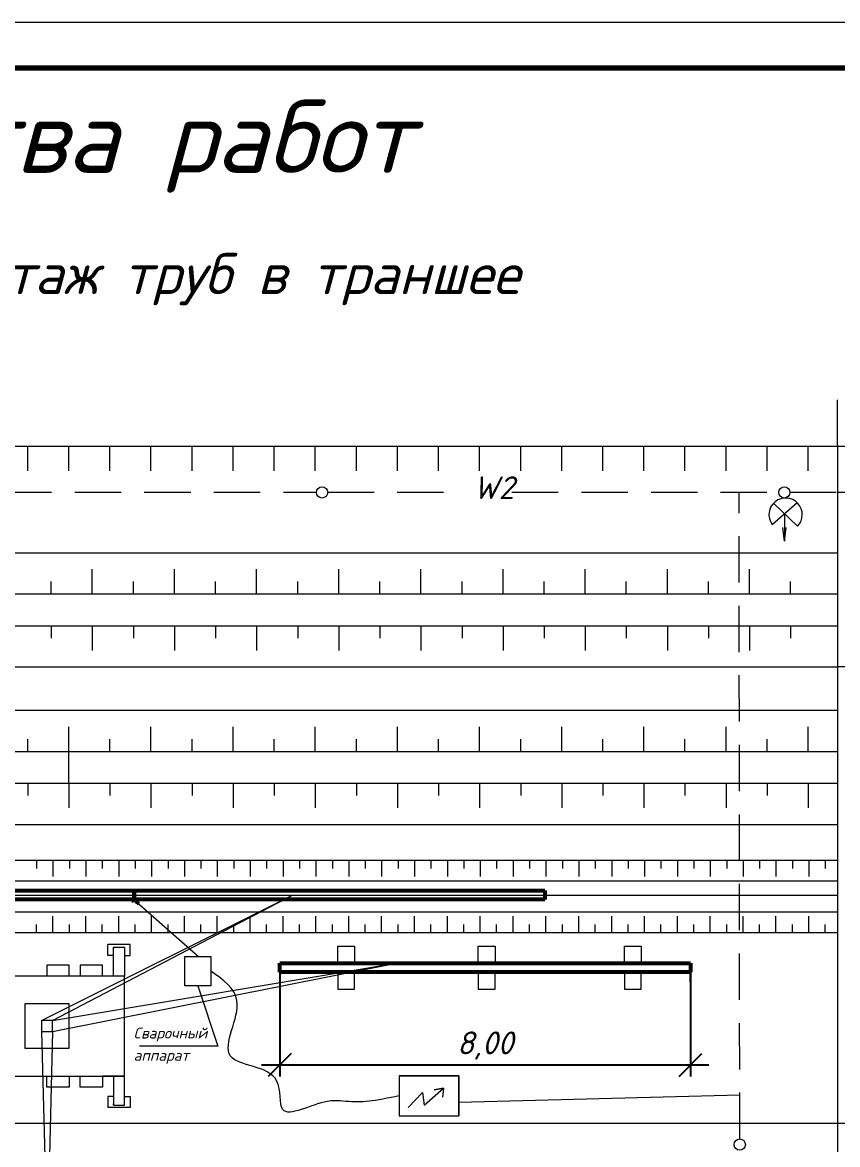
# Model space of a CAD drawing. Header units: millimetres. Extents: x 27137 to 30937, y -4667 to -569.
# Drawn here: x 28608.5 to 28697.8, y -2894.1 to -2771.2 of the extents above; entities that cross this region are included whole.
import ezdxf

# ---------------------------------------------------------------- set-up
doc = ezdxf.new("R2010")
doc.units = ezdxf.units.MM
doc.header["$LTSCALE"] = 0.4
doc.linetypes.add('осевая', pattern=[50.8, 31.75, -6.35, 6.35, -6.35])
doc.linetypes.add('штриховаяX2', pattern=[38.1, 25.4, -12.7])
doc.layers.add('здания', color=7, linetype='Continuous', lineweight=40)
doc.styles.add('Isocpeur', font='isocpeui.ttf', dxfattribs={"height": 2.5})
doc.styles.get("Standard").update_dxf_attribs({"font": 'isocpeui.ttf', "height": 2.5})
doc.dimstyles.new('06', dxfattribs={"dimtxt": 2.5, "dimasz": 2.5, "dimexe": 1.25, "dimexo": 0.625, "dimtad": 1, "dimdec": 0, "dimlfac": 200, "dimtxsty": 'Standard', "dimblk": 'OBLIQUE', "dimcen": 2.5, "dimdle": 2, "dimadec": 0, "dimazin": 0, "dimtfac": 1, "dimtdec": 0, "dimtmove": 0, "dimatfit": 3, "dimldrblk": 'OBLIQUE', "dimfxl": 1, "dimarcsym": 0})

# ---------------------------------------------------------------- blocks, each defined once
blk = doc.blocks.new('_Oblique')
at = {"color": 0, "linetype": 'ByBlock', "lineweight": -2}
blk.add_line((-0.5, -0.5), (0.5, 0.5), dxfattribs=at)
blk = doc.blocks.new('*D390')
at = {"color": 0, "lineweight": -2, "transparency": 16777216}
for p, q in [((28636.7, -2880.33), (28636.7, -2886.64)), ((28681.7, -2880.33), (28681.7, -2886.64)), ((28634.7, -2885.39), (28683.7, -2885.39))]:
    blk.add_line(p, q, dxfattribs=at)
at = {"layer": 'Defpoints', "color": 0, "transparency": 16777216}
for p in [(28636.7, -2879.71), (28681.7, -2879.71), (28681.7, -2885.39)]:
    blk.add_point(p, dxfattribs=at)
at = {"color": 0, "lineweight": -2, "transparency": 16777216, "xscale": 2.5, "yscale": 2.5, "zscale": 2.5, "rotation": 180}
blk.add_blockref('_Oblique', (28636.7, -2885.39), dxfattribs=at)
at = {"color": 0, "lineweight": -2, "transparency": 16777216, "xscale": 2.5, "yscale": 2.5, "zscale": 2.5}
blk.add_blockref('_Oblique', (28681.7, -2885.39), dxfattribs=at)
at = {"color": 0, "lineweight": 15, "transparency": 16777216, "insert": (28659.2, -2883.26), "char_height": 2.5, "attachment_point": 5, "style": 'Isocpeur'}
blk.add_mtext('{\\fISOCPEUR|b0|i1|c204|p34;8},00', dxfattribs=at)

msp = doc.modelspace()

# ---------------------------------------------------------------- linework, layer by layer
at = {"lineweight": 15, "ltscale": 0.5}
for p, q in [((28697.8081, -2817.4979), (28697.8081, -2812.4979)), ((28697.8081, -2817.4979), (28697.8081, -2908.0145)), ((28690.634, -2826.1622), (28693.3682, -2823.7635)), ((28693.4255, -2826.3698), (28690.8082, -2823.8199)), ((28691.9907, -2824.972), (28691.9907, -2827.983)), ((28691.9907, -2827.983), (28691.7966, -2826.513)), ((28691.9907, -2827.983), (28692.1822, -2826.5167)), ((28328.0747, -2829.2754), (28697.8081, -2829.2754)), ((28301.1694, -2833.7754), (28697.8081, -2833.7754)), ((28301.1694, -2837.2754), (28697.8081, -2837.2754)), ((28447.0239, -2841.7754), (28697.8081, -2841.7754)), ((28728.6694, -2841.7754), (28697.8081, -2841.7754)), ((28595.5005, -2846.5254), (28697.8081, -2846.5254)), ((28564.0952, -2851.0254), (28697.8081, -2851.0254)), ((28613.5952, -2854.5254), (28613.5952, -2851.0254)), ((28564.0952, -2854.5254), (28697.8081, -2854.5254)), ((28564.0952, -2859.0254), (28697.8081, -2859.0254)), ((28564.0952, -2859.0254), (28618.0952, -2859.0254)), ((28564.0952, -2862.9478), (28697.8081, -2862.9478)), ((28564.0952, -2865.2178), (28697.8081, -2865.2178)), ((28620.4952, -2867.5837), (28621.0244, -2867.0551)), ((28620.6913, -2867.5344), (28620.8389, -2867.0842)), ((28620.485, -2867.2076), (28621.1466, -2867.4414)), ((28620.4959, -2867.4149), (28621.1261, -2867.2196)), ((28620.6478, -2867.1059), (28620.9226, -2867.6447)), ((28620.7514, -2867.2935), (28627.8152, -2873.4916)), ((28564.0952, -2868.6178), (28697.8081, -2868.6178)), ((28564.0952, -2870.8878), (28697.8081, -2870.8878)), ((28636.6959, -2875.2383), (28636.6959, -2879.7052)), ((28681.6443, -2875.2383), (28681.6959, -2879.7052)), ((28656.3329, -2889.4624), (28687.0915, -2888.677)), ((28296.6694, -2891.7754), (28831.521, -2891.7754))]:
    msp.add_line(p, q, dxfattribs=at)
at = {"lineweight": 15}
for p, q in [((28296.6694, -2817.5795), (28831.521, -2817.5795)), ((28609.0952, -2820.2795), (28609.0952, -2817.5795)), ((28613.5952, -2820.2795), (28613.5952, -2817.5795)), ((28618.0952, -2820.2795), (28618.0952, -2817.5795)), ((28622.5952, -2820.2795), (28622.5952, -2817.5795)), ((28627.0952, -2820.2795), (28627.0952, -2817.5795)), ((28631.5952, -2820.2795), (28631.5952, -2817.5795)), ((28636.0952, -2820.2795), (28636.0952, -2817.5795)), ((28636.0952, -2820.2795), (28636.0952, -2817.5795)), ((28640.5952, -2820.2795), (28640.5952, -2817.5795)), ((28645.0952, -2820.2795), (28645.0952, -2817.5795)), ((28649.5952, -2820.2795), (28649.5952, -2817.5795)), ((28654.0952, -2820.2795), (28654.0952, -2817.5795)), ((28658.5952, -2820.2795), (28658.5952, -2817.5795)), ((28663.0952, -2820.2795), (28663.0952, -2817.5795)), ((28667.5952, -2820.2795), (28667.5952, -2817.5795)), ((28672.0952, -2820.2795), (28672.0952, -2817.5795)), ((28672.0952, -2820.2795), (28672.0952, -2817.5795)), ((28676.5952, -2820.2795), (28676.5952, -2817.5795)), ((28676.5952, -2820.2795), (28676.5952, -2817.5795)), ((28681.0952, -2820.2795), (28681.0952, -2817.5795)), ((28685.5952, -2820.2795), (28685.5952, -2817.5795)), ((28690.0952, -2820.2795), (28690.0952, -2817.5795)), ((28690.0952, -2820.2795), (28690.0952, -2817.5795)), ((28694.5952, -2820.2795), (28694.5952, -2817.5795)), ((28616.1694, -2833.7754), (28616.1694, -2831.0754)), ((28616.1694, -2833.7754), (28616.1694, -2831.0754)), ((28616.1694, -2833.7754), (28616.1694, -2831.0754)), ((28616.1694, -2833.7754), (28616.1694, -2831.0754)), ((28616.1694, -2833.7754), (28616.1694, -2831.0754)), ((28616.1694, -2833.7754), (28616.1694, -2831.0754)), ((28625.1694, -2833.7754), (28625.1694, -2831.0754)), ((28625.1694, -2833.7754), (28625.1694, -2831.0754)), ((28625.1694, -2833.7754), (28625.1694, -2831.0754)), ((28625.1694, -2833.7754), (28625.1694, -2831.0754)), ((28634.1694, -2833.7754), (28634.1694, -2831.0754)), ((28634.1694, -2833.7754), (28634.1694, -2831.0754)), ((28634.1694, -2833.7754), (28634.1694, -2831.0754)), ((28634.1694, -2833.7754), (28634.1694, -2831.0754)), ((28634.1694, -2833.7754), (28634.1694, -2831.0754)), ((28634.1694, -2833.7754), (28634.1694, -2831.0754)), ((28643.1694, -2833.7754), (28643.1694, -2831.0754)), ((28643.1694, -2833.7754), (28643.1694, -2831.0754)), ((28643.1694, -2833.7754), (28643.1694, -2831.0754)), ((28643.1694, -2833.7754), (28643.1694, -2831.0754)), ((28652.1694, -2833.7754), (28652.1694, -2831.0754)), ((28652.1694, -2833.7754), (28652.1694, -2831.0754)), ((28652.1694, -2833.7754), (28652.1694, -2831.0754)), ((28652.1694, -2833.7754), (28652.1694, -2831.0754)), ((28652.1694, -2833.7754), (28652.1694, -2831.0754)), ((28652.1694, -2833.7754), (28652.1694, -2831.0754)), ((28661.1694, -2833.7754), (28661.1694, -2831.0754)), ((28661.1694, -2833.7754), (28661.1694, -2831.0754)), ((28661.1694, -2833.7754), (28661.1694, -2831.0754)), ((28661.1694, -2833.7754), (28661.1694, -2831.0754)), ((28670.1694, -2833.7754), (28670.1694, -2831.0754)), ((28670.1694, -2833.7754), (28670.1694, -2831.0754)), ((28670.1694, -2833.7754), (28670.1694, -2831.0754)), ((28670.1694, -2833.7754), (28670.1694, -2831.0754)), ((28670.1694, -2833.7754), (28670.1694, -2831.0754)), ((28670.1694, -2833.7754), (28670.1694, -2831.0754)), ((28679.1694, -2833.7754), (28679.1694, -2831.0754)), ((28679.1694, -2833.7754), (28679.1694, -2831.0754)), ((28679.1694, -2833.7754), (28679.1694, -2831.0754)), ((28679.1694, -2833.7754), (28679.1694, -2831.0754)), ((28688.1694, -2833.7754), (28688.1694, -2831.0754)), ((28688.1694, -2833.7754), (28688.1694, -2831.0754)), ((28688.1694, -2833.7754), (28688.1694, -2831.0754)), ((28688.1694, -2833.7754), (28688.1694, -2831.0754)), ((28688.1694, -2833.7754), (28688.1694, -2831.0754)), ((28688.1694, -2833.7754), (28688.1694, -2831.0754)), ((28611.6694, -2833.7754), (28611.6694, -2832.4254)), ((28620.6694, -2833.7754), (28620.6694, -2832.4254)), ((28620.6694, -2833.7754), (28620.6694, -2832.4254)), ((28629.6694, -2833.7754), (28629.6694, -2832.4254)), ((28638.6694, -2833.7754), (28638.6694, -2832.4254)), ((28638.6694, -2833.7754), (28638.6694, -2832.4254)), ((28647.6694, -2833.7754), (28647.6694, -2832.4254)), ((28656.6694, -2833.7754), (28656.6694, -2832.4254)), ((28656.6694, -2833.7754), (28656.6694, -2832.4254)), ((28665.6694, -2833.7754), (28665.6694, -2832.4254)), ((28674.6694, -2833.7754), (28674.6694, -2832.4254)), ((28674.6694, -2833.7754), (28674.6694, -2832.4254)), ((28683.6694, -2833.7754), (28683.6694, -2832.4254)), ((28692.6694, -2833.7754), (28692.6694, -2832.4254)), ((28692.6694, -2833.7754), (28692.6694, -2832.4254)), ((28611.6694, -2837.2754), (28611.6694, -2838.6254)), ((28616.1694, -2837.2754), (28616.1694, -2839.9754)), ((28616.1694, -2837.2754), (28616.1694, -2839.9754)), ((28616.1694, -2837.2754), (28616.1694, -2839.9754)), ((28616.1694, -2837.2754), (28616.1694, -2839.9754)), ((28616.1694, -2837.2754), (28616.1694, -2839.9754)), ((28616.1694, -2837.2754), (28616.1694, -2839.9754)), ((28616.1694, -2837.2754), (28616.1694, -2839.9754)), ((28616.1694, -2837.2754), (28616.1694, -2839.9754)), ((28620.6694, -2837.2754), (28620.6694, -2838.6254)), ((28620.6694, -2837.2754), (28620.6694, -2838.6254)), ((28625.1694, -2837.2754), (28625.1694, -2839.9754)), ((28625.1694, -2837.2754), (28625.1694, -2839.9754)), ((28625.1694, -2837.2754), (28625.1694, -2839.9754)), ((28629.6694, -2837.2754), (28629.6694, -2838.6254)), ((28634.1694, -2837.2754), (28634.1694, -2839.9754)), ((28634.1694, -2837.2754), (28634.1694, -2839.9754)), ((28634.1694, -2837.2754), (28634.1694, -2839.9754)), ((28634.1694, -2837.2754), (28634.1694, -2839.9754)), ((28634.1694, -2837.2754), (28634.1694, -2839.9754)), ((28634.1694, -2837.2754), (28634.1694, -2839.9754)), ((28634.1694, -2837.2754), (28634.1694, -2839.9754)), ((28634.1694, -2837.2754), (28634.1694, -2839.9754)), ((28638.6694, -2837.2754), (28638.6694, -2838.6254)), ((28638.6694, -2837.2754), (28638.6694, -2838.6254)), ((28643.1694, -2837.2754), (28643.1694, -2839.9754)), ((28643.1694, -2837.2754), (28643.1694, -2839.9754)), ((28643.1694, -2837.2754), (28643.1694, -2839.9754)), ((28647.6694, -2837.2754), (28647.6694, -2838.6254)), ((28652.1694, -2837.2754), (28652.1694, -2839.9754)), ((28652.1694, -2837.2754), (28652.1694, -2839.9754)), ((28652.1694, -2837.2754), (28652.1694, -2839.9754)), ((28652.1694, -2837.2754), (28652.1694, -2839.9754)), ((28652.1694, -2837.2754), (28652.1694, -2839.9754)), ((28652.1694, -2837.2754), (28652.1694, -2839.9754)), ((28652.1694, -2837.2754), (28652.1694, -2839.9754)), ((28652.1694, -2837.2754), (28652.1694, -2839.9754)), ((28656.6694, -2837.2754), (28656.6694, -2838.6254)), ((28656.6694, -2837.2754), (28656.6694, -2838.6254)), ((28661.1694, -2837.2754), (28661.1694, -2839.9754)), ((28661.1694, -2837.2754), (28661.1694, -2839.9754)), ((28661.1694, -2837.2754), (28661.1694, -2839.9754)), ((28665.6694, -2837.2754), (28665.6694, -2838.6254)), ((28670.1694, -2837.2754), (28670.1694, -2839.9754)), ((28670.1694, -2837.2754), (28670.1694, -2839.9754)), ((28670.1694, -2837.2754), (28670.1694, -2839.9754)), ((28670.1694, -2837.2754), (28670.1694, -2839.9754)), ((28670.1694, -2837.2754), (28670.1694, -2839.9754)), ((28670.1694, -2837.2754), (28670.1694, -2839.9754)), ((28670.1694, -2837.2754), (28670.1694, -2839.9754)), ((28670.1694, -2837.2754), (28670.1694, -2839.9754)), ((28674.6694, -2837.2754), (28674.6694, -2838.6254)), ((28674.6694, -2837.2754), (28674.6694, -2838.6254)), ((28679.1694, -2837.2754), (28679.1694, -2839.9754)), ((28679.1694, -2837.2754), (28679.1694, -2839.9754)), ((28679.1694, -2837.2754), (28679.1694, -2839.9754)), ((28683.6694, -2837.2754), (28683.6694, -2838.6254)), ((28688.1694, -2837.2754), (28688.1694, -2839.9754)), ((28688.1694, -2837.2754), (28688.1694, -2839.9754)), ((28688.1694, -2837.2754), (28688.1694, -2839.9754)), ((28688.1694, -2837.2754), (28688.1694, -2839.9754)), ((28688.1694, -2837.2754), (28688.1694, -2839.9754)), ((28688.1694, -2837.2754), (28688.1694, -2839.9754)), ((28688.1694, -2837.2754), (28688.1694, -2839.9754)), ((28688.1694, -2837.2754), (28688.1694, -2839.9754)), ((28692.6694, -2837.2754), (28692.6694, -2838.6254)), ((28692.6694, -2837.2754), (28692.6694, -2838.6254)), ((28613.5952, -2851.0254), (28613.5952, -2848.3254)), ((28613.5952, -2851.0254), (28613.5952, -2848.3254)), ((28613.5952, -2851.0254), (28613.5952, -2848.3254)), ((28613.5952, -2851.0254), (28613.5952, -2848.3254)), ((28613.5952, -2851.0254), (28613.5952, -2848.3254)), ((28613.5952, -2851.0254), (28613.5952, -2848.3254)), ((28613.5952, -2851.0254), (28613.5952, -2848.3254)), ((28613.5952, -2851.0254), (28613.5952, -2848.3254)), ((28622.5952, -2851.0254), (28622.5952, -2848.3254)), ((28622.5952, -2851.0254), (28622.5952, -2848.3254)), ((28631.5952, -2851.0254), (28631.5952, -2848.3254)), ((28631.5952, -2851.0254), (28631.5952, -2848.3254)), ((28631.5952, -2851.0254), (28631.5952, -2848.3254)), ((28631.5952, -2851.0254), (28631.5952, -2848.3254)), ((28631.5952, -2851.0254), (28631.5952, -2848.3254)), ((28631.5952, -2851.0254), (28631.5952, -2848.3254)), ((28631.5952, -2851.0254), (28631.5952, -2848.3254)), ((28631.5952, -2851.0254), (28631.5952, -2848.3254)), ((28640.5952, -2851.0254), (28640.5952, -2848.3254)), ((28640.5952, -2851.0254), (28640.5952, -2848.3254)), ((28649.5952, -2851.0254), (28649.5952, -2848.3254)), ((28649.5952, -2851.0254), (28649.5952, -2848.3254)), ((28649.5952, -2851.0254), (28649.5952, -2848.3254)), ((28649.5952, -2851.0254), (28649.5952, -2848.3254)), ((28649.5952, -2851.0254), (28649.5952, -2848.3254)), ((28649.5952, -2851.0254), (28649.5952, -2848.3254)), ((28649.5952, -2851.0254), (28649.5952, -2848.3254)), ((28649.5952, -2851.0254), (28649.5952, -2848.3254)), ((28658.5952, -2851.0254), (28658.5952, -2848.3254)), ((28658.5952, -2851.0254), (28658.5952, -2848.3254)), ((28667.5952, -2851.0254), (28667.5952, -2848.3254)), ((28667.5952, -2851.0254), (28667.5952, -2848.3254)), ((28667.5952, -2851.0254), (28667.5952, -2848.3254)), ((28667.5952, -2851.0254), (28667.5952, -2848.3254)), ((28667.5952, -2851.0254), (28667.5952, -2848.3254)), ((28667.5952, -2851.0254), (28667.5952, -2848.3254)), ((28667.5952, -2851.0254), (28667.5952, -2848.3254)), ((28667.5952, -2851.0254), (28667.5952, -2848.3254)), ((28676.5952, -2851.0254), (28676.5952, -2848.3254)), ((28676.5952, -2851.0254), (28676.5952, -2848.3254)), ((28685.5952, -2851.0254), (28685.5952, -2848.3254)), ((28685.5952, -2851.0254), (28685.5952, -2848.3254)), ((28685.5952, -2851.0254), (28685.5952, -2848.3254)), ((28685.5952, -2851.0254), (28685.5952, -2848.3254)), ((28685.5952, -2851.0254), (28685.5952, -2848.3254)), ((28685.5952, -2851.0254), (28685.5952, -2848.3254)), ((28685.5952, -2851.0254), (28685.5952, -2848.3254)), ((28685.5952, -2851.0254), (28685.5952, -2848.3254)), ((28694.5952, -2851.0254), (28694.5952, -2848.3254)), ((28694.5952, -2851.0254), (28694.5952, -2848.3254)), ((28609.0952, -2851.0254), (28609.0952, -2849.6754)), ((28618.0952, -2851.0254), (28618.0952, -2849.6754)), ((28627.0952, -2851.0254), (28627.0952, -2849.6754)), ((28636.0952, -2851.0254), (28636.0952, -2849.6754)), ((28645.0952, -2851.0254), (28645.0952, -2849.6754)), ((28654.0952, -2851.0254), (28654.0952, -2849.6754)), ((28663.0952, -2851.0254), (28663.0952, -2849.6754)), ((28672.0952, -2851.0254), (28672.0952, -2849.6754)), ((28681.0952, -2851.0254), (28681.0952, -2849.6754)), ((28690.0952, -2851.0254), (28690.0952, -2849.6754)), ((28609.0952, -2854.5254), (28609.0952, -2855.8754)), ((28613.5952, -2854.5254), (28613.5952, -2857.2254)), ((28613.5952, -2854.5254), (28613.5952, -2857.2254)), ((28613.5952, -2854.5254), (28613.5952, -2857.2254)), ((28613.5952, -2854.5254), (28613.5952, -2857.2254)), ((28613.5952, -2854.5254), (28613.5952, -2857.2254)), ((28613.5952, -2854.5254), (28613.5952, -2857.2254)), ((28613.5952, -2854.5254), (28613.5952, -2857.2254)), ((28613.5952, -2854.5254), (28613.5952, -2857.2254)), ((28618.0952, -2854.5254), (28618.0952, -2855.8754)), ((28622.5952, -2854.5254), (28622.5952, -2857.2254)), ((28622.5952, -2854.5254), (28622.5952, -2857.2254)), ((28627.0952, -2854.5254), (28627.0952, -2855.8754)), ((28631.5952, -2854.5254), (28631.5952, -2857.2254)), ((28631.5952, -2854.5254), (28631.5952, -2857.2254)), ((28631.5952, -2854.5254), (28631.5952, -2857.2254)), ((28631.5952, -2854.5254), (28631.5952, -2857.2254)), ((28631.5952, -2854.5254), (28631.5952, -2857.2254)), ((28631.5952, -2854.5254), (28631.5952, -2857.2254)), ((28631.5952, -2854.5254), (28631.5952, -2857.2254)), ((28631.5952, -2854.5254), (28631.5952, -2857.2254)), ((28636.0952, -2854.5254), (28636.0952, -2855.8754)), ((28636.0952, -2854.5254), (28636.0952, -2855.8754)), ((28640.5952, -2854.5254), (28640.5952, -2857.2254)), ((28640.5952, -2854.5254), (28640.5952, -2857.2254)), ((28645.0952, -2854.5254), (28645.0952, -2855.8754)), ((28649.5952, -2854.5254), (28649.5952, -2857.2254)), ((28649.5952, -2854.5254), (28649.5952, -2857.2254)), ((28649.5952, -2854.5254), (28649.5952, -2857.2254)), ((28649.5952, -2854.5254), (28649.5952, -2857.2254)), ((28649.5952, -2854.5254), (28649.5952, -2857.2254)), ((28649.5952, -2854.5254), (28649.5952, -2857.2254)), ((28649.5952, -2854.5254), (28649.5952, -2857.2254)), ((28649.5952, -2854.5254), (28649.5952, -2857.2254)), ((28654.0952, -2854.5254), (28654.0952, -2855.8754)), ((28658.5952, -2854.5254), (28658.5952, -2857.2254)), ((28658.5952, -2854.5254), (28658.5952, -2857.2254)), ((28663.0952, -2854.5254), (28663.0952, -2855.8754)), ((28667.5952, -2854.5254), (28667.5952, -2857.2254)), ((28667.5952, -2854.5254), (28667.5952, -2857.2254)), ((28667.5952, -2854.5254), (28667.5952, -2857.2254)), ((28667.5952, -2854.5254), (28667.5952, -2857.2254)), ((28667.5952, -2854.5254), (28667.5952, -2857.2254)), ((28667.5952, -2854.5254), (28667.5952, -2857.2254)), ((28667.5952, -2854.5254), (28667.5952, -2857.2254)), ((28667.5952, -2854.5254), (28667.5952, -2857.2254)), ((28672.0952, -2854.5254), (28672.0952, -2855.8754)), ((28676.5952, -2854.5254), (28676.5952, -2857.2254)), ((28676.5952, -2854.5254), (28676.5952, -2857.2254)), ((28681.0952, -2854.5254), (28681.0952, -2855.8754)), ((28685.5952, -2854.5254), (28685.5952, -2857.2254)), ((28685.5952, -2854.5254), (28685.5952, -2857.2254)), ((28685.5952, -2854.5254), (28685.5952, -2857.2254)), ((28685.5952, -2854.5254), (28685.5952, -2857.2254)), ((28685.5952, -2854.5254), (28685.5952, -2857.2254)), ((28685.5952, -2854.5254), (28685.5952, -2857.2254)), ((28685.5952, -2854.5254), (28685.5952, -2857.2254)), ((28685.5952, -2854.5254), (28685.5952, -2857.2254)), ((28690.0952, -2854.5254), (28690.0952, -2855.8754)), ((28694.5952, -2854.5254), (28694.5952, -2857.2254)), ((28694.5952, -2854.5254), (28694.5952, -2857.2254)), ((28610.0649, -2862.9478), (28610.0649, -2863.8478)), ((28610.0649, -2862.9478), (28610.0649, -2863.8478)), ((28611.8649, -2862.9478), (28611.8649, -2864.7478)), ((28611.8649, -2862.9478), (28611.8649, -2864.7478)), ((28611.8649, -2862.9478), (28611.8649, -2864.7478)), ((28611.8649, -2862.9478), (28611.8649, -2864.7478)), ((28611.8649, -2862.9478), (28611.8649, -2864.7478)), ((28611.8649, -2862.9478), (28611.8649, -2864.7478)), ((28611.8649, -2862.9478), (28611.8649, -2864.7478)), ((28611.8649, -2862.9478), (28611.8649, -2864.7478)), ((28611.8649, -2862.9478), (28611.8649, -2864.7478)), ((28613.6649, -2862.9478), (28613.6649, -2863.8478)), ((28613.6649, -2862.9478), (28613.6649, -2863.8478)), ((28615.4649, -2862.9478), (28615.4649, -2864.7478)), ((28615.4649, -2862.9478), (28615.4649, -2864.7478)), ((28615.4649, -2862.9478), (28615.4649, -2864.7478)), ((28615.4649, -2862.9478), (28615.4649, -2864.7478)), ((28615.4649, -2862.9478), (28615.4649, -2864.7478)), ((28615.4649, -2862.9478), (28615.4649, -2864.7478)), ((28615.4649, -2862.9478), (28615.4649, -2864.7478)), ((28615.4649, -2862.9478), (28615.4649, -2864.7478)), ((28615.4649, -2862.9478), (28615.4649, -2864.7478)), ((28617.2649, -2862.9478), (28617.2649, -2863.8478)), ((28617.2649, -2862.9478), (28617.2649, -2863.8478)), ((28619.0649, -2862.9478), (28619.0649, -2864.7478)), ((28619.0649, -2862.9478), (28619.0649, -2864.7478)), ((28619.0649, -2862.9478), (28619.0649, -2864.7478)), ((28619.0649, -2862.9478), (28619.0649, -2864.7478)), ((28619.0649, -2862.9478), (28619.0649, -2864.7478)), ((28619.0649, -2862.9478), (28619.0649, -2864.7478)), ((28619.0649, -2862.9478), (28619.0649, -2864.7478)), ((28619.0649, -2862.9478), (28619.0649, -2864.7478)), ((28619.0649, -2862.9478), (28619.0649, -2864.7478)), ((28620.8649, -2862.9478), (28620.8649, -2863.8478)), ((28620.8649, -2862.9478), (28620.8649, -2863.8478)), ((28622.6649, -2862.9478), (28622.6649, -2864.7478)), ((28622.6649, -2862.9478), (28622.6649, -2864.7478)), ((28622.6649, -2862.9478), (28622.6649, -2864.7478)), ((28622.6649, -2862.9478), (28622.6649, -2864.7478)), ((28622.6649, -2862.9478), (28622.6649, -2864.7478)), ((28622.6649, -2862.9478), (28622.6649, -2864.7478)), ((28622.6649, -2862.9478), (28622.6649, -2864.7478)), ((28622.6649, -2862.9478), (28622.6649, -2864.7478)), ((28622.6649, -2862.9478), (28622.6649, -2864.7478)), ((28624.4649, -2862.9478), (28624.4649, -2863.8478)), ((28624.4649, -2862.9478), (28624.4649, -2863.8478)), ((28626.2649, -2862.9478), (28626.2649, -2864.7478)), ((28626.2649, -2862.9478), (28626.2649, -2864.7478)), ((28626.2649, -2862.9478), (28626.2649, -2864.7478)), ((28626.2649, -2862.9478), (28626.2649, -2864.7478)), ((28626.2649, -2862.9478), (28626.2649, -2864.7478)), ((28626.2649, -2862.9478), (28626.2649, -2864.7478)), ((28626.2649, -2862.9478), (28626.2649, -2864.7478)), ((28626.2649, -2862.9478), (28626.2649, -2864.7478)), ((28626.2649, -2862.9478), (28626.2649, -2864.7478)), ((28626.2649, -2862.9478), (28626.2649, -2864.7478)), ((28626.2649, -2862.9478), (28626.2649, -2864.7478)), ((28626.2649, -2862.9478), (28626.2649, -2864.7478)), ((28628.0649, -2862.9478), (28628.0649, -2863.8478)), ((28628.0649, -2862.9478), (28628.0649, -2863.8478)), ((28628.0649, -2862.9478), (28628.0649, -2863.8478)), ((28628.0649, -2862.9478), (28628.0649, -2863.8478)), ((28629.8649, -2862.9478), (28629.8649, -2864.7478)), ((28629.8649, -2862.9478), (28629.8649, -2864.7478)), ((28629.8649, -2862.9478), (28629.8649, -2864.7478)), ((28629.8649, -2862.9478), (28629.8649, -2864.7478)), ((28629.8649, -2862.9478), (28629.8649, -2864.7478)), ((28629.8649, -2862.9478), (28629.8649, -2864.7478)), ((28629.8649, -2862.9478), (28629.8649, -2864.7478)), ((28629.8649, -2862.9478), (28629.8649, -2864.7478)), ((28629.8649, -2862.9478), (28629.8649, -2864.7478)), ((28631.6649, -2862.9478), (28631.6649, -2863.8478)), ((28631.6649, -2862.9478), (28631.6649, -2863.8478)), ((28633.4649, -2862.9478), (28633.4649, -2864.7478)), ((28633.4649, -2862.9478), (28633.4649, -2864.7478)), ((28633.4649, -2862.9478), (28633.4649, -2864.7478)), ((28633.4649, -2862.9478), (28633.4649, -2864.7478)), ((28633.4649, -2862.9478), (28633.4649, -2864.7478)), ((28633.4649, -2862.9478), (28633.4649, -2864.7478)), ((28635.2649, -2862.9478), (28635.2649, -2863.8478)), ((28635.2649, -2862.9478), (28635.2649, -2863.8478)), ((28637.0649, -2862.9478), (28637.0649, -2864.7478)), ((28637.0649, -2862.9478), (28637.0649, -2864.7478)), ((28637.0649, -2862.9478), (28637.0649, -2864.7478)), ((28637.0649, -2862.9478), (28637.0649, -2864.7478)), ((28637.0649, -2862.9478), (28637.0649, -2864.7478)), ((28637.0649, -2862.9478), (28637.0649, -2864.7478)), ((28638.8649, -2862.9478), (28638.8649, -2863.8478)), ((28638.8649, -2862.9478), (28638.8649, -2863.8478)), ((28640.6649, -2862.9478), (28640.6649, -2864.7478)), ((28640.6649, -2862.9478), (28640.6649, -2864.7478)), ((28640.6649, -2862.9478), (28640.6649, -2864.7478)), ((28642.4649, -2862.9478), (28642.4649, -2863.8478)), ((28642.4649, -2862.9478), (28642.4649, -2863.8478)), ((28644.2649, -2862.9478), (28644.2649, -2864.7478)), ((28644.2649, -2862.9478), (28644.2649, -2864.7478)), ((28644.2649, -2862.9478), (28644.2649, -2864.7478)), ((28646.0649, -2862.9478), (28646.0649, -2863.8478)), ((28646.0649, -2862.9478), (28646.0649, -2863.8478)), ((28647.8649, -2862.9478), (28647.8649, -2864.7478)), ((28647.8649, -2862.9478), (28647.8649, -2864.7478)), ((28647.8649, -2862.9478), (28647.8649, -2864.7478)), ((28647.8649, -2862.9478), (28647.8649, -2864.7478)), ((28647.8649, -2862.9478), (28647.8649, -2864.7478)), ((28647.8649, -2862.9478), (28647.8649, -2864.7478)), ((28649.6649, -2862.9478), (28649.6649, -2863.8478)), ((28649.6649, -2862.9478), (28649.6649, -2863.8478)), ((28649.6649, -2862.9478), (28649.6649, -2863.8478)), ((28649.6649, -2862.9478), (28649.6649, -2863.8478)), ((28651.4649, -2862.9478), (28651.4649, -2864.7478)), ((28651.4649, -2862.9478), (28651.4649, -2864.7478)), ((28651.4649, -2862.9478), (28651.4649, -2864.7478)), ((28653.2649, -2862.9478), (28653.2649, -2863.8478)), ((28653.2649, -2862.9478), (28653.2649, -2863.8478)), ((28655.0649, -2862.9478), (28655.0649, -2864.7478)), ((28655.0649, -2862.9478), (28655.0649, -2864.7478)), ((28655.0649, -2862.9478), (28655.0649, -2864.7478)), ((28656.8649, -2862.9478), (28656.8649, -2863.8478)), ((28656.8649, -2862.9478), (28656.8649, -2863.8478)), ((28658.6649, -2862.9478), (28658.6649, -2864.7478)), ((28658.6649, -2862.9478), (28658.6649, -2864.7478)), ((28658.6649, -2862.9478), (28658.6649, -2864.7478)), ((28660.4649, -2862.9478), (28660.4649, -2863.8478)), ((28660.4649, -2862.9478), (28660.4649, -2863.8478)), ((28662.2649, -2862.9478), (28662.2649, -2864.7478)), ((28662.2649, -2862.9478), (28662.2649, -2864.7478)), ((28662.2649, -2862.9478), (28662.2649, -2864.7478)), ((28664.0649, -2862.9478), (28664.0649, -2863.8478)), ((28664.0649, -2862.9478), (28664.0649, -2863.8478)), ((28665.8649, -2862.9478), (28665.8649, -2864.7478)), ((28665.8649, -2862.9478), (28665.8649, -2864.7478)), ((28665.8649, -2862.9478), (28665.8649, -2864.7478)), ((28665.8649, -2862.9478), (28665.8649, -2864.7478)), ((28665.8649, -2862.9478), (28665.8649, -2864.7478)), ((28665.8649, -2862.9478), (28665.8649, -2864.7478)), ((28667.6649, -2862.9478), (28667.6649, -2863.8478)), ((28667.6649, -2862.9478), (28667.6649, -2863.8478)), ((28667.6649, -2862.9478), (28667.6649, -2863.8478)), ((28667.6649, -2862.9478), (28667.6649, -2863.8478)), ((28669.4649, -2862.9478), (28669.4649, -2864.7478)), ((28669.4649, -2862.9478), (28669.4649, -2864.7478)), ((28669.4649, -2862.9478), (28669.4649, -2864.7478)), ((28669.4649, -2862.9478), (28669.4649, -2864.7478)), ((28669.4649, -2862.9478), (28669.4649, -2864.7478)), ((28669.4649, -2862.9478), (28669.4649, -2864.7478)), ((28671.2649, -2862.9478), (28671.2649, -2863.8478)), ((28671.2649, -2862.9478), (28671.2649, -2863.8478)), ((28671.2649, -2862.9478), (28671.2649, -2863.8478)), ((28671.2649, -2862.9478), (28671.2649, -2863.8478)), ((28673.0649, -2862.9478), (28673.0649, -2864.7478)), ((28673.0649, -2862.9478), (28673.0649, -2864.7478)), ((28673.0649, -2862.9478), (28673.0649, -2864.7478)), ((28674.8649, -2862.9478), (28674.8649, -2863.8478)), ((28674.8649, -2862.9478), (28674.8649, -2863.8478)), ((28676.6649, -2862.9478), (28676.6649, -2864.7478)), ((28676.6649, -2862.9478), (28676.6649, -2864.7478)), ((28676.6649, -2862.9478), (28676.6649, -2864.7478)), ((28678.4649, -2862.9478), (28678.4649, -2863.8478)), ((28678.4649, -2862.9478), (28678.4649, -2863.8478)), ((28680.2649, -2862.9478), (28680.2649, -2864.7478)), ((28680.2649, -2862.9478), (28680.2649, -2864.7478)), ((28680.2649, -2862.9478), (28680.2649, -2864.7478)), ((28682.0649, -2862.9478), (28682.0649, -2863.8478)), ((28682.0649, -2862.9478), (28682.0649, -2863.8478)), ((28683.8649, -2862.9478), (28683.8649, -2864.7478)), ((28683.8649, -2862.9478), (28683.8649, -2864.7478)), ((28683.8649, -2862.9478), (28683.8649, -2864.7478)), ((28683.8649, -2862.9478), (28683.8649, -2864.7478)), ((28683.8649, -2862.9478), (28683.8649, -2864.7478)), ((28683.8649, -2862.9478), (28683.8649, -2864.7478)), ((28685.6649, -2862.9478), (28685.6649, -2863.8478)), ((28685.6649, -2862.9478), (28685.6649, -2863.8478)), ((28685.6649, -2862.9478), (28685.6649, -2863.8478)), ((28685.6649, -2862.9478), (28685.6649, -2863.8478)), ((28687.4649, -2862.9478), (28687.4649, -2864.7478)), ((28687.4649, -2862.9478), (28687.4649, -2864.7478)), ((28687.4649, -2862.9478), (28687.4649, -2864.7478)), ((28687.4649, -2862.9478), (28687.4649, -2864.7478)), ((28687.4649, -2862.9478), (28687.4649, -2864.7478)), ((28687.4649, -2862.9478), (28687.4649, -2864.7478)), ((28689.2649, -2862.9478), (28689.2649, -2863.8478)), ((28689.2649, -2862.9478), (28689.2649, -2863.8478)), ((28689.2649, -2862.9478), (28689.2649, -2863.8478)), ((28689.2649, -2862.9478), (28689.2649, -2863.8478)), ((28691.0649, -2862.9478), (28691.0649, -2864.7478)), ((28691.0649, -2862.9478), (28691.0649, -2864.7478)), ((28691.0649, -2862.9478), (28691.0649, -2864.7478)), ((28692.8649, -2862.9478), (28692.8649, -2863.8478)), ((28692.8649, -2862.9478), (28692.8649, -2863.8478)), ((28694.6649, -2862.9478), (28694.6649, -2864.7478)), ((28694.6649, -2862.9478), (28694.6649, -2864.7478)), ((28694.6649, -2862.9478), (28694.6649, -2864.7478)), ((28696.4649, -2862.9478), (28696.4649, -2863.8478)), ((28696.4649, -2862.9478), (28696.4649, -2863.8478)), ((28610.5945, -2880.5227), (28638.0843, -2866.7754)), ((28611.8097, -2880.5227), (28638.0843, -2866.7754)), ((28611.8649, -2870.8878), (28611.8649, -2869.0878)), ((28611.8649, -2870.8878), (28611.8649, -2869.0878)), ((28611.8649, -2870.8878), (28611.8649, -2869.0878)), ((28611.8649, -2870.8878), (28611.8649, -2869.0878)), ((28611.8649, -2870.8878), (28611.8649, -2869.0878)), ((28611.8649, -2870.8878), (28611.8649, -2869.0878)), ((28611.8649, -2870.8878), (28611.8649, -2869.0878)), ((28611.8649, -2870.8878), (28611.8649, -2869.0878)), ((28611.8649, -2870.8878), (28611.8649, -2869.0878)), ((28615.4649, -2870.8878), (28615.4649, -2869.0878)), ((28615.4649, -2870.8878), (28615.4649, -2869.0878)), ((28615.4649, -2870.8878), (28615.4649, -2869.0878)), ((28615.4649, -2870.8878), (28615.4649, -2869.0878)), ((28615.4649, -2870.8878), (28615.4649, -2869.0878)), ((28615.4649, -2870.8878), (28615.4649, -2869.0878)), ((28615.4649, -2870.8878), (28615.4649, -2869.0878)), ((28615.4649, -2870.8878), (28615.4649, -2869.0878)), ((28615.4649, -2870.8878), (28615.4649, -2869.0878)), ((28619.0649, -2870.8878), (28619.0649, -2869.0878)), ((28619.0649, -2870.8878), (28619.0649, -2869.0878)), ((28619.0649, -2870.8878), (28619.0649, -2869.0878)), ((28619.0649, -2870.8878), (28619.0649, -2869.0878)), ((28619.0649, -2870.8878), (28619.0649, -2869.0878)), ((28619.0649, -2870.8878), (28619.0649, -2869.0878)), ((28619.0649, -2870.8878), (28619.0649, -2869.0878)), ((28619.0649, -2870.8878), (28619.0649, -2869.0878)), ((28619.0649, -2870.8878), (28619.0649, -2869.0878)), ((28622.6649, -2870.8878), (28622.6649, -2869.0878)), ((28622.6649, -2870.8878), (28622.6649, -2869.0878)), ((28622.6649, -2870.8878), (28622.6649, -2869.0878)), ((28622.6649, -2870.8878), (28622.6649, -2869.0878)), ((28622.6649, -2870.8878), (28622.6649, -2869.0878)), ((28622.6649, -2870.8878), (28622.6649, -2869.0878)), ((28622.6649, -2870.8878), (28622.6649, -2869.0878)), ((28622.6649, -2870.8878), (28622.6649, -2869.0878)), ((28622.6649, -2870.8878), (28622.6649, -2869.0878)), ((28626.2649, -2870.8878), (28626.2649, -2869.0878)), ((28626.2649, -2870.8878), (28626.2649, -2869.0878)), ((28626.2649, -2870.8878), (28626.2649, -2869.0878)), ((28626.2649, -2870.8878), (28626.2649, -2869.0878)), ((28626.2649, -2870.8878), (28626.2649, -2869.0878)), ((28626.2649, -2870.8878), (28626.2649, -2869.0878)), ((28626.2649, -2870.8878), (28626.2649, -2869.0878)), ((28626.2649, -2870.8878), (28626.2649, -2869.0878)), ((28626.2649, -2870.8878), (28626.2649, -2869.0878)), ((28626.2649, -2870.8878), (28626.2649, -2869.0878)), ((28626.2649, -2870.8878), (28626.2649, -2869.0878)), ((28626.2649, -2870.8878), (28626.2649, -2869.0878)), ((28629.8649, -2870.8878), (28629.8649, -2869.0878)), ((28629.8649, -2870.8878), (28629.8649, -2869.0878)), ((28629.8649, -2870.8878), (28629.8649, -2869.0878)), ((28629.8649, -2870.8878), (28629.8649, -2869.0878)), ((28629.8649, -2870.8878), (28629.8649, -2869.0878)), ((28629.8649, -2870.8878), (28629.8649, -2869.0878)), ((28629.8649, -2870.8878), (28629.8649, -2869.0878)), ((28629.8649, -2870.8878), (28629.8649, -2869.0878)), ((28629.8649, -2870.8878), (28629.8649, -2869.0878)), ((28633.4649, -2870.8878), (28633.4649, -2869.0878)), ((28633.4649, -2870.8878), (28633.4649, -2869.0878)), ((28633.4649, -2870.8878), (28633.4649, -2869.0878)), ((28633.4649, -2870.8878), (28633.4649, -2869.0878)), ((28633.4649, -2870.8878), (28633.4649, -2869.0878)), ((28633.4649, -2870.8878), (28633.4649, -2869.0878)), ((28637.0649, -2870.8878), (28637.0649, -2869.0878)), ((28637.0649, -2870.8878), (28637.0649, -2869.0878)), ((28637.0649, -2870.8878), (28637.0649, -2869.0878)), ((28637.0649, -2870.8878), (28637.0649, -2869.0878)), ((28637.0649, -2870.8878), (28637.0649, -2869.0878)), ((28637.0649, -2870.8878), (28637.0649, -2869.0878)), ((28640.6649, -2870.8878), (28640.6649, -2869.0878)), ((28640.6649, -2870.8878), (28640.6649, -2869.0878)), ((28640.6649, -2870.8878), (28640.6649, -2869.0878)), ((28644.2649, -2870.8878), (28644.2649, -2869.0878)), ((28644.2649, -2870.8878), (28644.2649, -2869.0878)), ((28644.2649, -2870.8878), (28644.2649, -2869.0878)), ((28647.8649, -2870.8878), (28647.8649, -2869.0878)), ((28647.8649, -2870.8878), (28647.8649, -2869.0878)), ((28647.8649, -2870.8878), (28647.8649, -2869.0878)), ((28647.8649, -2870.8878), (28647.8649, -2869.0878)), ((28647.8649, -2870.8878), (28647.8649, -2869.0878)), ((28647.8649, -2870.8878), (28647.8649, -2869.0878)), ((28651.4649, -2870.8878), (28651.4649, -2869.0878)), ((28651.4649, -2870.8878), (28651.4649, -2869.0878)), ((28651.4649, -2870.8878), (28651.4649, -2869.0878)), ((28655.0649, -2870.8878), (28655.0649, -2869.0878)), ((28655.0649, -2870.8878), (28655.0649, -2869.0878)), ((28655.0649, -2870.8878), (28655.0649, -2869.0878)), ((28658.6649, -2870.8878), (28658.6649, -2869.0878)), ((28658.6649, -2870.8878), (28658.6649, -2869.0878)), ((28658.6649, -2870.8878), (28658.6649, -2869.0878)), ((28662.2649, -2870.8878), (28662.2649, -2869.0878)), ((28662.2649, -2870.8878), (28662.2649, -2869.0878)), ((28662.2649, -2870.8878), (28662.2649, -2869.0878)), ((28665.8649, -2870.8878), (28665.8649, -2869.0878)), ((28665.8649, -2870.8878), (28665.8649, -2869.0878)), ((28665.8649, -2870.8878), (28665.8649, -2869.0878)), ((28665.8649, -2870.8878), (28665.8649, -2869.0878)), ((28665.8649, -2870.8878), (28665.8649, -2869.0878)), ((28665.8649, -2870.8878), (28665.8649, -2869.0878)), ((28669.4649, -2870.8878), (28669.4649, -2869.0878)), ((28669.4649, -2870.8878), (28669.4649, -2869.0878)), ((28669.4649, -2870.8878), (28669.4649, -2869.0878)), ((28669.4649, -2870.8878), (28669.4649, -2869.0878)), ((28669.4649, -2870.8878), (28669.4649, -2869.0878)), ((28669.4649, -2870.8878), (28669.4649, -2869.0878)), ((28673.0649, -2870.8878), (28673.0649, -2869.0878)), ((28673.0649, -2870.8878), (28673.0649, -2869.0878)), ((28673.0649, -2870.8878), (28673.0649, -2869.0878)), ((28676.6649, -2870.8878), (28676.6649, -2869.0878)), ((28676.6649, -2870.8878), (28676.6649, -2869.0878)), ((28676.6649, -2870.8878), (28676.6649, -2869.0878)), ((28680.2649, -2870.8878), (28680.2649, -2869.0878)), ((28680.2649, -2870.8878), (28680.2649, -2869.0878)), ((28680.2649, -2870.8878), (28680.2649, -2869.0878)), ((28683.8649, -2870.8878), (28683.8649, -2869.0878)), ((28683.8649, -2870.8878), (28683.8649, -2869.0878)), ((28683.8649, -2870.8878), (28683.8649, -2869.0878)), ((28683.8649, -2870.8878), (28683.8649, -2869.0878)), ((28683.8649, -2870.8878), (28683.8649, -2869.0878)), ((28683.8649, -2870.8878), (28683.8649, -2869.0878)), ((28687.4649, -2870.8878), (28687.4649, -2869.0878)), ((28687.4649, -2870.8878), (28687.4649, -2869.0878)), ((28687.4649, -2870.8878), (28687.4649, -2869.0878)), ((28687.4649, -2870.8878), (28687.4649, -2869.0878)), ((28687.4649, -2870.8878), (28687.4649, -2869.0878)), ((28687.4649, -2870.8878), (28687.4649, -2869.0878)), ((28691.0649, -2870.8878), (28691.0649, -2869.0878)), ((28691.0649, -2870.8878), (28691.0649, -2869.0878)), ((28691.0649, -2870.8878), (28691.0649, -2869.0878)), ((28694.6649, -2870.8878), (28694.6649, -2869.0878)), ((28694.6649, -2870.8878), (28694.6649, -2869.0878)), ((28694.6649, -2870.8878), (28694.6649, -2869.0878)), ((28610.0649, -2870.8878), (28610.0649, -2869.9878)), ((28610.0649, -2870.8878), (28610.0649, -2869.9878)), ((28613.6649, -2870.8878), (28613.6649, -2869.9878)), ((28613.6649, -2870.8878), (28613.6649, -2869.9878)), ((28617.2649, -2870.8878), (28617.2649, -2869.9878)), ((28617.2649, -2870.8878), (28617.2649, -2869.9878)), ((28620.8649, -2870.8878), (28620.8649, -2869.9878)), ((28620.8649, -2870.8878), (28620.8649, -2869.9878)), ((28624.4649, -2870.8878), (28624.4649, -2869.9878)), ((28624.4649, -2870.8878), (28624.4649, -2869.9878)), ((28628.0649, -2870.8878), (28628.0649, -2869.9878)), ((28628.0649, -2870.8878), (28628.0649, -2869.9878)), ((28628.0649, -2870.8878), (28628.0649, -2869.9878)), ((28628.0649, -2870.8878), (28628.0649, -2869.9878)), ((28631.6649, -2870.8878), (28631.6649, -2869.9878)), ((28631.6649, -2870.8878), (28631.6649, -2869.9878)), ((28635.2649, -2870.8878), (28635.2649, -2869.9878)), ((28635.2649, -2870.8878), (28635.2649, -2869.9878)), ((28638.8649, -2870.8878), (28638.8649, -2869.9878)), ((28638.8649, -2870.8878), (28638.8649, -2869.9878)), ((28642.4649, -2870.8878), (28642.4649, -2869.9878)), ((28642.4649, -2870.8878), (28642.4649, -2869.9878)), ((28646.0649, -2870.8878), (28646.0649, -2869.9878)), ((28646.0649, -2870.8878), (28646.0649, -2869.9878)), ((28649.6649, -2870.8878), (28649.6649, -2869.9878)), ((28649.6649, -2870.8878), (28649.6649, -2869.9878)), ((28649.6649, -2870.8878), (28649.6649, -2869.9878)), ((28649.6649, -2870.8878), (28649.6649, -2869.9878)), ((28653.2649, -2870.8878), (28653.2649, -2869.9878)), ((28653.2649, -2870.8878), (28653.2649, -2869.9878)), ((28656.8649, -2870.8878), (28656.8649, -2869.9878)), ((28656.8649, -2870.8878), (28656.8649, -2869.9878)), ((28660.4649, -2870.8878), (28660.4649, -2869.9878)), ((28660.4649, -2870.8878), (28660.4649, -2869.9878)), ((28664.0649, -2870.8878), (28664.0649, -2869.9878)), ((28664.0649, -2870.8878), (28664.0649, -2869.9878)), ((28667.6649, -2870.8878), (28667.6649, -2869.9878)), ((28667.6649, -2870.8878), (28667.6649, -2869.9878)), ((28667.6649, -2870.8878), (28667.6649, -2869.9878)), ((28667.6649, -2870.8878), (28667.6649, -2869.9878)), ((28671.2649, -2870.8878), (28671.2649, -2869.9878)), ((28671.2649, -2870.8878), (28671.2649, -2869.9878)), ((28671.2649, -2870.8878), (28671.2649, -2869.9878)), ((28671.2649, -2870.8878), (28671.2649, -2869.9878)), ((28674.8649, -2870.8878), (28674.8649, -2869.9878)), ((28674.8649, -2870.8878), (28674.8649, -2869.9878)), ((28678.4649, -2870.8878), (28678.4649, -2869.9878)), ((28678.4649, -2870.8878), (28678.4649, -2869.9878)), ((28682.0649, -2870.8878), (28682.0649, -2869.9878)), ((28682.0649, -2870.8878), (28682.0649, -2869.9878)), ((28685.6649, -2870.8878), (28685.6649, -2869.9878)), ((28685.6649, -2870.8878), (28685.6649, -2869.9878)), ((28685.6649, -2870.8878), (28685.6649, -2869.9878)), ((28685.6649, -2870.8878), (28685.6649, -2869.9878)), ((28689.2649, -2870.8878), (28689.2649, -2869.9878)), ((28689.2649, -2870.8878), (28689.2649, -2869.9878)), ((28689.2649, -2870.8878), (28689.2649, -2869.9878)), ((28689.2649, -2870.8878), (28689.2649, -2869.9878)), ((28692.8649, -2870.8878), (28692.8649, -2869.9878)), ((28692.8649, -2870.8878), (28692.8649, -2869.9878)), ((28696.4649, -2870.8878), (28696.4649, -2869.9878)), ((28696.4649, -2870.8878), (28696.4649, -2869.9878)), ((28617.8857, -2873.4102), (28617.8857, -2872.195)), ((28620.3161, -2872.195), (28617.8857, -2872.195)), ((28618.4933, -2875.6619), (28618.4933, -2872.4643)), ((28618.4933, -2872.4643), (28619.7085, -2872.4643)), ((28618.4933, -2872.4643), (28618.4933, -2872.6239)), ((28619.7085, -2872.4643), (28619.7085, -2875.6619)), ((28620.3161, -2873.4102), (28620.3161, -2872.195)), ((28643.0702, -2874.2383), (28643.0702, -2872.3797)), ((28643.0702, -2872.3797), (28644.9038, -2872.3797)), ((28644.9038, -2872.3797), (28644.9038, -2874.2383)), ((28658.4504, -2874.2383), (28658.4504, -2872.3797)), ((28658.4504, -2872.3797), (28660.2841, -2872.3797)), ((28660.2841, -2872.3797), (28660.2841, -2874.2383)), ((28674.4775, -2874.2383), (28674.4775, -2872.3797)), ((28674.4775, -2872.3797), (28676.3111, -2872.3797)), ((28676.3111, -2872.3797), (28676.3111, -2874.2383)), ((28613.6325, -2874.4467), (28611.2021, -2874.4467)), ((28611.2021, -2874.4467), (28611.2021, -2875.6619)), ((28611.8097, -2881.7379), (28649.4499, -2874.2383)), ((28611.8097, -2880.5227), (28649.4499, -2874.2383)), ((28613.6325, -2875.6619), (28613.6325, -2874.4467)), ((28617.2781, -2874.4467), (28614.8477, -2874.4467)), ((28617.2781, -2874.4467), (28614.8477, -2874.4467)), ((28614.8477, -2874.4467), (28614.8477, -2875.6619)), ((28617.2781, -2875.6619), (28617.2781, -2874.4467)), ((28617.2781, -2875.6619), (28617.2781, -2874.4467)), ((28618.4933, -2873.4102), (28617.8857, -2873.4102)), ((28619.7085, -2873.4102), (28620.3161, -2873.4102)), ((28619.7085, -2875.6619), (28602.6957, -2875.6619)), ((28619.7085, -2886.5987), (28619.7085, -2875.6619)), ((28643.0702, -2875.2383), (28643.0702, -2877.0969)), ((28644.9038, -2877.0969), (28644.9038, -2875.2383)), ((28658.4504, -2875.2383), (28658.4504, -2877.0969)), ((28660.2841, -2877.0969), (28660.2841, -2875.2383)), ((28674.4775, -2875.2383), (28674.4775, -2877.0969)), ((28676.3111, -2877.0969), (28676.3111, -2875.2383)), ((28627.7318, -2876.7349), (28629.9212, -2883.339)), ((28643.0702, -2877.0969), (28644.9038, -2877.0969)), ((28658.4504, -2877.0969), (28660.2841, -2877.0969)), ((28674.4775, -2877.0969), (28676.3111, -2877.0969)), ((28613.6325, -2878.6999), (28608.7717, -2878.6999)), ((28608.7717, -2878.6999), (28608.7717, -2883.5607)), ((28613.6325, -2881.1303), (28613.6325, -2878.6999)), ((28611.2021, -2880.5227), (28610.5945, -2880.5227)), ((28610.5945, -2880.5227), (28610.5945, -2881.7379)), ((28611.8097, -2880.5227), (28610.5945, -2880.5227)), ((28610.5945, -2880.5227), (28610.5945, -2881.1303)), ((28611.8097, -2880.5227), (28610.5945, -2880.5227)), ((28610.5945, -2880.5227), (28610.5945, -2881.7379)), ((28611.8097, -2880.5227), (28611.2021, -2880.5227)), ((28611.8097, -2881.7379), (28611.8097, -2880.5227)), ((28611.8097, -2881.7379), (28611.8097, -2880.5227)), ((28611.8097, -2881.7379), (28611.8097, -2880.5227)), ((28610.5945, -2881.1303), (28610.5945, -2881.7379)), ((28610.5945, -2881.7379), (28611.8097, -2881.7379)), ((28610.5945, -2881.7379), (28611.2368, -2904.8456)), ((28610.5945, -2881.7379), (28611.8097, -2881.7379)), ((28610.5945, -2881.7379), (28611.2021, -2881.7379)), ((28611.2021, -2881.7379), (28611.8097, -2881.7379)), ((28611.8097, -2881.7379), (28611.2368, -2904.8456)), ((28613.6325, -2883.5607), (28613.6325, -2881.1303)), ((28608.7717, -2883.5607), (28613.6325, -2883.5607)), ((28629.9212, -2883.339), (28621.3292, -2883.339)), ((28602.6957, -2886.5987), (28619.7085, -2886.5987)), ((28611.2021, -2887.8139), (28611.2021, -2886.5987)), ((28613.6325, -2886.5987), (28613.6325, -2887.8139)), ((28614.8477, -2887.8139), (28614.8477, -2886.5987)), ((28618.4933, -2886.5987), (28617.2781, -2886.5987)), ((28617.2781, -2886.5987), (28617.2781, -2887.8139)), ((28617.2781, -2886.5987), (28617.2781, -2887.8139)), ((28619.7085, -2886.5987), (28618.4933, -2886.5987)), ((28619.7085, -2886.5987), (28618.4933, -2886.5987)), ((28618.4933, -2886.5987), (28618.4933, -2889.7963)), ((28619.7085, -2889.7963), (28619.7085, -2886.5987)), ((28613.6325, -2887.8139), (28611.2021, -2887.8139)), ((28617.2781, -2887.8139), (28614.8477, -2887.8139)), ((28617.2781, -2887.8139), (28614.8477, -2887.8139)), ((28618.4933, -2888.8505), (28617.8857, -2888.8505)), ((28617.8857, -2888.8505), (28617.8857, -2890.0657)), ((28619.7085, -2888.8505), (28620.3161, -2888.8505)), ((28620.3161, -2888.8505), (28620.3161, -2890.0657)), ((28620.3161, -2890.0657), (28617.8857, -2890.0657)), ((28618.4933, -2889.7963), (28618.4933, -2889.6367)), ((28618.4933, -2889.7963), (28619.7085, -2889.7963))]:
    msp.add_line(p, q, dxfattribs=at)
at = {"linetype": 'штриховаяX2', "lineweight": 15, "ltscale": 0.5}
for p, q in [((28591.3864, -2822.6473), (28640.7239, -2822.6473)), ((28641.9571, -2822.6473), (28657.0989, -2822.6473)), ((28662.1329, -2822.6473), (28691.3597, -2822.6473)), ((28687.0962, -2893.4927), (28687.0259, -2822.6473)), ((28692.5929, -2822.6473), (28697.8081, -2822.6473)), ((28697.8081, -2822.6473), (28711.3306, -2822.6473))]:
    msp.add_line(p, q, dxfattribs=at)
at = {"linetype": 'осевая', "lineweight": 15, "ltscale": 0.5}
for p in [(28296.6694, -2866.7754), (28516.0186, -2866.7754)]:
    msp.add_line(p, (28697.8081, -2866.7754), dxfattribs=at)
at = {"lineweight": 53, "ltscale": 0.5}
for p, q in [((28575.7514, -2866.2754), (28620.7514, -2866.2754)), ((28620.7514, -2866.2754), (28665.7514, -2866.2754)), ((28620.7514, -2867.2754), (28620.7514, -2866.2754)), ((28620.7514, -2866.2754), (28620.7514, -2867.2754)), ((28624.0952, -2866.2754), (28640.6763, -2866.2754)), ((28665.7514, -2866.2754), (28665.7514, -2867.2754)), ((28620.7514, -2867.2754), (28575.7514, -2867.2754)), ((28665.7514, -2867.2754), (28620.7514, -2867.2754)), ((28636.6959, -2874.2383), (28681.6959, -2874.2383)), ((28636.6959, -2875.2383), (28636.6959, -2874.2383)), ((28681.6959, -2874.2383), (28681.6959, -2875.2383)), ((28681.6959, -2875.2383), (28636.6959, -2875.2383))]:
    msp.add_line(p, q, dxfattribs=at)
at = {"lineweight": 50, "ltscale": 0.5}
msp.add_line((28620.7514, -2867.2935), (28621.2743, -2867.7522), dxfattribs=at)
at = {"ltscale": 0.5}
for p, q in [((28636.6959, -2875.2383), (28636.6959, -2884.7226)), ((28681.6959, -2874.7052), (28681.6959, -2884.7052))]:
    msp.add_line(p, q, dxfattribs=at)
at = {"lineweight": 15, "ltscale": 0.01}
for p, q in [((28656.3329, -2886.5807), (28649.8036, -2886.5807)), ((28649.8036, -2886.5807), (28656.3329, -2886.5807)), ((28649.8036, -2886.5807), (28649.8036, -2890.9662)), ((28656.3329, -2888.7734), (28656.3329, -2886.5807)), ((28656.3329, -2886.5807), (28656.3329, -2888.7734)), ((28652.5227, -2889.7943), (28654.6526, -2887.9385)), ((28654.6526, -2887.9385), (28653.6103, -2888.1196)), ((28653.6103, -2888.1196), (28654.6526, -2887.9385)), ((28654.6526, -2887.9385), (28654.5167, -2888.9343)), ((28656.3329, -2888.7734), (28656.3329, -2887.3954)), ((28650.7553, -2890.0658), (28652.3414, -2888.3912)), ((28652.3414, -2888.3912), (28652.5227, -2889.7943)), ((28656.3329, -2888.7734), (28656.3329, -2890.9662)), ((28656.3329, -2890.9662), (28656.3329, -2888.7734)), ((28656.3329, -2888.7734), (28656.3329, -2890.1515)), ((28649.8036, -2890.9662), (28656.3329, -2890.9662))]:
    msp.add_line(p, q, dxfattribs=at)
at = {"color": 7, "lineweight": 15}
msp.add_lwpolyline([(28249.1837, -3365.1633), (29090.1837, -3365.1633), (29090.1837, -2771.1633), (28249.1837, -2771.1633)], close=True, dxfattribs=at)
at = {"lineweight": 15, "const_width": 0.6}
msp.add_lwpolyline([(28269.1837, -3360.1633), (29085.1837, -3360.1633), (29085.1837, -2776.1633), (28269.1837, -2776.1633)], close=True, dxfattribs=at)
msp.add_lwpolyline([(28269.1837, -2776.1633), (29085.1837, -2776.1633), (29085.1837, -3360.1633), (28269.1837, -3360.1633)], dxfattribs=at)
at = {"lineweight": 15, "ltscale": 0.01}
msp.add_lwpolyline([(28626.2911, -2873.4916), (28629.1725, -2873.4916), (28629.1725, -2876.7349), (28626.2911, -2876.7349)], close=True, dxfattribs=at)
at = {"lineweight": 15, "ltscale": 0.5}
for centre in [(28641.3405, -2822.6565), (28691.9763, -2822.6565), (28687.0969, -2894.1093)]:
    msp.add_circle(centre, 0.6167, dxfattribs=at)
msp.add_arc((28692.1169, -2825.0948), 1.8271, 315.74633, 215.748105, dxfattribs=at)
at = {"lineweight": 15, "ltscale": 0.01}
msp.add_spline([(28649.8036, -2888.7734), (28644.5772, -2889.4253), (28641.9329, -2889.3847), (28637.0411, -2890.2589), (28636.3937, -2887.1541), (28631.2901, -2884.387), (28632.0192, -2878.3431), (28629.1725, -2875.1133)], degree=3, dxfattribs=at)
at = {"layer": 'здания', "color": 7, "lineweight": 20}
msp.add_line((28681.6959, -2874.7052), (28681.6959, -2884.7052), dxfattribs=at)

# ---------------------------------------------------------------- texts
at = {"lineweight": 15, "insert": (28517.4204, -2779.6418), "char_height": 8, "attachment_point": 1}
msp.add_mtext_dynamic_manual_height_columns('Схемы производства работ', width=157.001744, gutter_width=12.5, heights=[0], dxfattribs=at)
at = {"lineweight": 15, "style": 'Isocpeur'}
for s, width, insert, char_height, attachment_point in [('Монтаж труб в траншее', 148.56988, (28629.4304, -2802.1527), 4.5, 8), ('Сварочный', 7.116819, (28620.6942, -2881.2913), 1.2, 1), ('аппарат', 7.116819, (28620.6942, -2883.7324), 1.2, 1)]:
    msp.add_mtext_dynamic_manual_height_columns(s, width=width, gutter_width=12.5, heights=[0], dxfattribs=dict(at, insert=insert, char_height=char_height, attachment_point=attachment_point))
at = {"linetype": 'штриховаяX2', "lineweight": 15, "insert": (28657.9142, -2820.8944), "char_height": 2.48181, "attachment_point": 1, "style": 'Isocpeur'}
msp.add_mtext_dynamic_manual_height_columns('W2', width=3.719358, gutter_width=12.5, heights=[0], dxfattribs=at)

# ---------------------------------------------------------------- dimensions: what is measured, and where the dimension line sits
at = {"lineweight": 15}
dim = msp.add_aligned_dim(p1=(28636.6959, -2879.7052), p2=(28681.6959, -2879.7052), distance=-5.6803, text='{\\fISOCPEUR|b0|i1|c204|p34;8},00', dimstyle='06', override={"dimtxsty": 'Isocpeur'}, dxfattribs=at)
dim.commit()
dim.dimension.update_dxf_attribs({"geometry": '*D390', "text_midpoint": (28659.1959, -2883.2606)})

doc.saveas('drawing.dxf')
